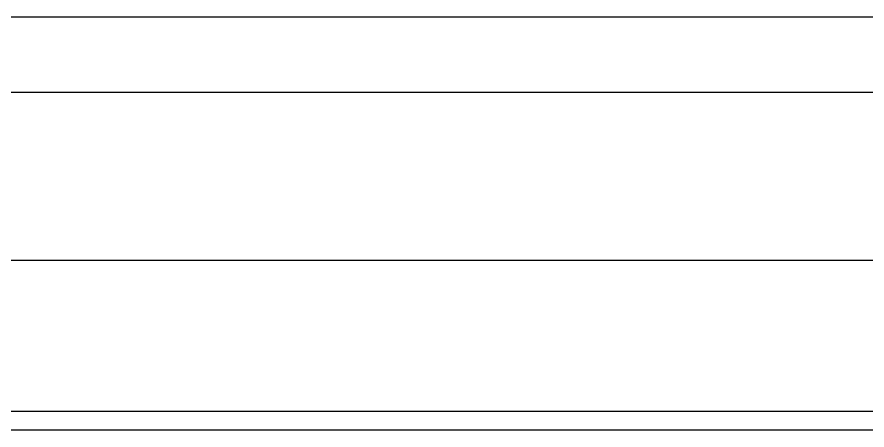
# Model space of a CAD drawing. Header units: millimetres. Extents: x 14879 to 38758, y -20740 to 1136.
# Drawn here: x 35366.6 to 35591.9, y -1711.8 to -1602.2 of the extents above; entities that cross this region are included whole.
import ezdxf

# ---------------------------------------------------------------- set-up
doc = ezdxf.new("R2010")
doc.units = ezdxf.units.MM

msp = doc.modelspace()

# ---------------------------------------------------------------- linework, layer by layer
for p, q in [((35029.44, -1602.24), (35754.54, -1602.24)), ((35754.54, -1622.24), (35029.44, -1622.24)), ((35772.11, -1666.79), (34962.11, -1666.79)), ((34922.11, -1706.79), (35812.11, -1706.79)), ((35817.11, -1711.79), (34917.11, -1711.79))]:
    msp.add_line(p, q)

doc.saveas('drawing.dxf')
